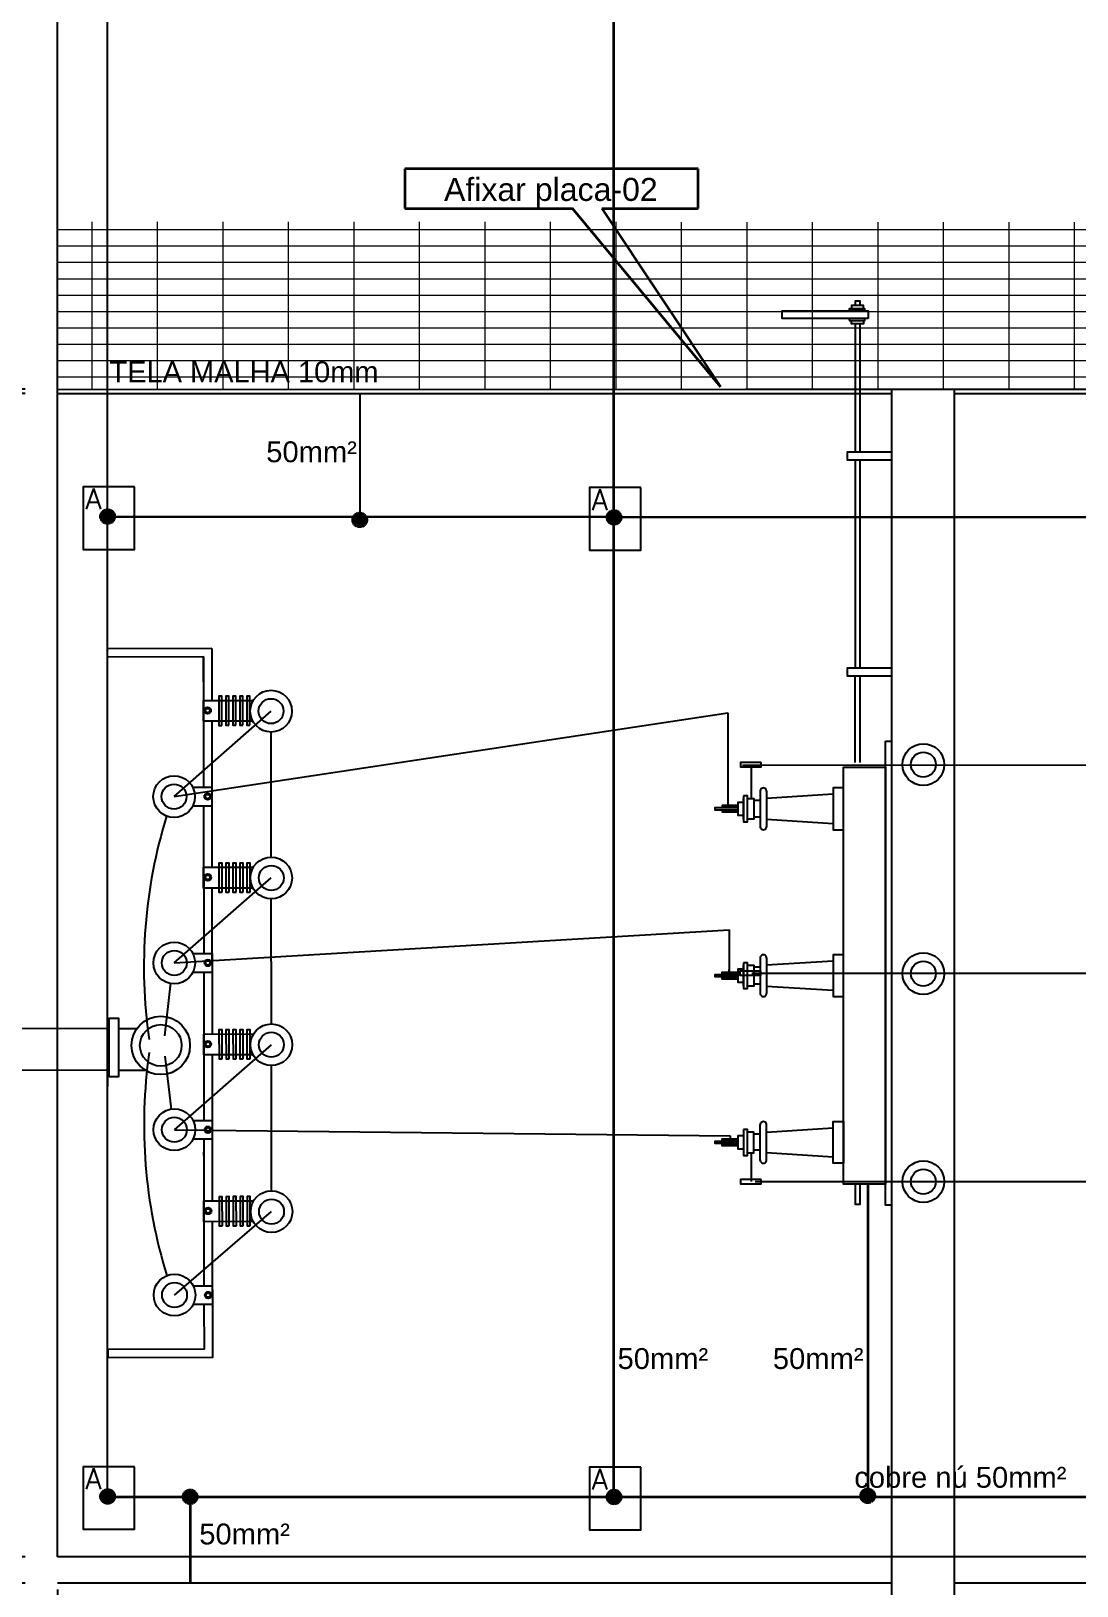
# Model space of a CAD drawing. Header units: metres. Extents: x 4188.7 to 4272.1, y 2012.8 to 2020.9.
# Drawn here: x 4203.324 to 4205.343, y 2015.504 to 2018.505 of the extents above; entities that cross this region are included whole.
import ezdxf

# ---------------------------------------------------------------- set-up
doc = ezdxf.new("R2010")
doc.units = ezdxf.units.M
doc.linetypes.add('DASHDOT', pattern=[25.4, 12.7, -6.35, 0, -6.35])
doc.linetypes.add('PHANTOMX2', pattern=[5, 2.5, -0.5, 0.5, -0.5, 0.5, -0.5])
for name, color, linetype in [('01', 4, 'Continuous'), ('A-FORMATOINTERNO', 22, 'Continuous'), ('A-MOVEL', 5, 'Continuous'), ('A-PARED', 7, 'Continuous'), ('Alvenaria_vista', 2, 'Continuous'), ('E-ALTATENSAO', 5, 'Continuous'), ('E-ELE-ENE-PS', 70, 'DASHDOT'), ('E-EQUIPAMENTOS', 130, 'Continuous'), ('E-RADIADORTRAFO', 6, 'PHANTOMX2'), ('E-TELAPROTEÇÃO', 2, 'Continuous'), ('E-TRANSFORMADOR', 5, 'Continuous'), ('FORMATO_LEGENDA', 7, 'Continuous'), ('PAREDES', 4, 'Continuous'), ('PLANTA_BAIXA', 7, 'Continuous'), ('VENTILACAO', 5, 'Continuous')]:
    doc.layers.add(name, color=color, linetype=linetype)
doc.styles.add('arial', font='arial.ttf')
doc.styles.add('REGUA_60_MM', font='romans.shx', dxfattribs={"height": 1.8})
doc.styles.get("Standard").update_dxf_attribs({"font": 'arial.ttf'})
doc.dimstyles.get("Standard").update_dxf_attribs({"dimtxt": 0.03, "dimasz": 0.08, "dimexe": 0.18, "dimexo": 0.0625, "dimgap": 0.0035, "dimtad": 0, "dimtih": 1, "dimtoh": 1, "dimdec": 4, "dimzin": 0, "dimdsep": 46, "dimtxsty": 'Standard', "dimblk": 'OBLIQUE', "dimcen": 0.05, "dimadec": 0, "dimazin": 0, "dimtfac": 1, "dimtdec": 4, "dimtofl": 0, "dimtmove": 0, "dimatfit": 3, "dimldrblk": 'OBLIQUE', "dimfxl": 1, "dimtolj": 1, "dimtzin": 0, "dimarcsym": 0})

# ---------------------------------------------------------------- blocks, each defined once
blk = doc.blocks.new('_OBLIQUE')
at = {"color": 0, "linetype": 'ByBlock'}
blk.add_line((-0.5, -0.5), (0.5, 0.5), dxfattribs=at)
blk = doc.blocks.new('*D27')
at = {"color": 0, "lineweight": -2, "transparency": 16777216}
for p, q in [((4203.3753, 2015.4976), (4203.3753, 2015.0395)), ((4204.9853, 2015.4976), (4204.9853, 2015.0395)), ((4203.3753, 2015.2195), (4204.1388, 2015.2195)), ((4204.9853, 2015.2195), (4204.2241, 2015.2195))]:
    blk.add_line(p, q, dxfattribs=at)
at = {"color": 0, "lineweight": -2, "transparency": 16777216, "xscale": 0.08, "yscale": 0.08, "zscale": 0.08, "rotation": 180}
blk.add_blockref('_OBLIQUE', (4203.3753, 2015.2195), dxfattribs=at)
at = {"color": 0, "lineweight": -2, "transparency": 16777216, "xscale": 0.08, "yscale": 0.08, "zscale": 0.08}
blk.add_blockref('_OBLIQUE', (4204.9853, 2015.2195), dxfattribs=at)
at = {"color": 0, "transparency": 16777216, "insert": (4204.1814, 2015.2195), "char_height": 0.03, "attachment_point": 5}
blk.add_mtext('\\A1;2.00', dxfattribs=at)
blk = doc.blocks.new('*D37')
at = {"color": 0, "lineweight": -2, "transparency": 16777216}
for p, q in [((4203.3127, 2017.8059), (4202.6678, 2017.8059)), ((4202.8478, 2017.8059), (4202.8478, 2016.6766)), ((4202.8478, 2015.5096), (4202.8478, 2016.6389)), ((4203.3128, 2015.5096), (4202.6678, 2015.5096))]:
    blk.add_line(p, q, dxfattribs=at)
at = {"color": 0, "lineweight": -2, "transparency": 16777216, "xscale": 0.08, "yscale": 0.08, "zscale": 0.08}
for p, rotation in [((4202.8478, 2017.8059), 90), ((4202.8478, 2015.5096), 270)]:
    blk.add_blockref('_OBLIQUE', p, dxfattribs=dict(at, rotation=rotation))
at = {"color": 0, "transparency": 16777216, "insert": (4202.8478, 2016.6577), "char_height": 0.03, "attachment_point": 5}
blk.add_mtext('\\A1;3.00', dxfattribs=at)
blk = doc.blocks.new('*D38')
at = {"color": 0, "lineweight": -2, "transparency": 16777216}
for p, q in [((4203.3126, 2019.585), (4202.6577, 2019.585)), ((4202.8377, 2019.585), (4202.8377, 2018.7183)), ((4202.8377, 2017.814), (4202.8377, 2018.6807)), ((4203.3127, 2017.814), (4202.6577, 2017.814))]:
    blk.add_line(p, q, dxfattribs=at)
at = {"color": 0, "lineweight": -2, "transparency": 16777216, "xscale": 0.08, "yscale": 0.08, "zscale": 0.08}
for p, rotation in [((4202.8377, 2019.585), 90), ((4202.8377, 2017.814), 270)]:
    blk.add_blockref('_OBLIQUE', p, dxfattribs=dict(at, rotation=rotation))
at = {"color": 0, "transparency": 16777216, "insert": (4202.8377, 2018.6995), "char_height": 0.03, "attachment_point": 5}
blk.add_mtext('\\A1;2.00', dxfattribs=at)
blk = doc.blocks.new('*D41')
at = {"color": 0, "lineweight": -2, "transparency": 16777216}
for p, q in [((4203.3128, 2015.5601), (4202.1677, 2015.5601)), ((4202.3477, 2015.5601), (4202.3477, 2015.5185)), ((4202.3477, 2015.4394), (4202.3477, 2015.4809)), ((4203.3128, 2015.4394), (4202.1677, 2015.4394))]:
    blk.add_line(p, q, dxfattribs=at)
at = {"color": 0, "lineweight": -2, "transparency": 16777216, "xscale": 0.08, "yscale": 0.08, "zscale": 0.08}
for p, rotation in [((4202.3477, 2015.5601), 90), ((4202.3477, 2015.4394), 270)]:
    blk.add_blockref('_OBLIQUE', p, dxfattribs=dict(at, rotation=rotation))
at = {"color": 0, "transparency": 16777216, "insert": (4202.3477, 2015.4997), "char_height": 0.03, "attachment_point": 5}
blk.add_mtext('\\A1;0.15', dxfattribs=at)

msp = doc.modelspace()

# ---------------------------------------------------------------- hatches: boundary and pattern name
at = {"layer": 'A-MOVEL', "lineweight": 20}
h = msp.add_hatch(dxfattribs=at)
h.set_pattern_fill('GRATE', color=253, scale=0.039821, style=0, double=1)
h.set_pattern_definition([(0, (-1380.33483, -659.881806), (0, 0.03160819252), []), (90, (-1380.33483, -659.8818), (-0.12643277, 8e-18), [])])
h.paths.add_polyline_path([(4203.37535, 2017.81477), (4209.5291, 2017.81255), (4209.5291, 2018.13509), (4203.37535, 2018.13731)])
at = {"layer": 'FORMATO_LEGENDA', "lineweight": 20}
h = msp.add_hatch(color=7, dxfattribs=at)
edge = h.paths.add_edge_path()
edge.add_arc((4203.47101, 2017.5698), 0.00813, 0, 360)
h = msp.add_hatch(color=7, dxfattribs=at)
edge = h.paths.add_edge_path()
edge.add_arc((4203.9576, 2017.56329), 0.00813, 0, 360)
h = msp.add_hatch(color=7, dxfattribs=at)
edge = h.paths.add_edge_path()
edge.add_arc((4204.44859, 2017.56822), 0.00813, 0, 360)
h = msp.add_hatch(color=7, dxfattribs=at)
edge = h.paths.add_edge_path()
edge.add_arc((4203.47101, 2015.67837), 0.00813, 0, 360)
h = msp.add_hatch(color=7, dxfattribs=at)
edge = h.paths.add_edge_path()
edge.add_arc((4203.63026, 2015.67767), 0.00813, 0, 360)
h = msp.add_hatch(color=7, dxfattribs=at)
edge = h.paths.add_edge_path()
edge.add_arc((4204.44859, 2015.67733), 0.00813, 0, 360)
h = msp.add_hatch(color=7, dxfattribs=at)
edge = h.paths.add_edge_path()
edge.add_arc((4204.93834, 2015.67959), 0.00813, 0, 360)
at = {"layer": 'PAREDES'}
for points in [[(4203.48557, 2017.56829, 1), (4203.45849, 2017.56829, 1)], [(4203.97216, 2017.56178, 1), (4203.94508, 2017.56178, 1)], [(4204.46315, 2017.56671, 1), (4204.43607, 2017.56671, 1)], [(4203.48557, 2015.67686, 1), (4203.45849, 2015.67686, 1)], [(4203.64482, 2015.67617, 1), (4203.61774, 2015.67617, 1)], [(4204.46315, 2015.67582, 1), (4204.43607, 2015.67582, 1)], [(4204.9529, 2015.67809, 1), (4204.92582, 2015.67809, 1)]]:
    msp.add_hatch(color=0, dxfattribs=at).paths.add_polyline_path(points)

# ---------------------------------------------------------------- linework, layer by layer
at = {"ltscale": 10}
msp.add_line((4203.95943, 2017.5633), (4203.95943, 2017.80418), dxfattribs=at)
at = {"layer": '01', "ltscale": 10}
msp.add_lwpolyline([(4203.47473, 2016.48705), (4203.47473, 2016.59983), (4203.49313, 2016.59983), (4203.49313, 2016.48705)], close=True, dxfattribs=at)
at = {"layer": 'A-FORMATOINTERNO', "ltscale": 10}
for p, q in [((4203.58258, 2016.56619), (4203.59421, 2016.6684)), ((4203.58262, 2016.52665), (4203.59442, 2016.42445))]:
    msp.add_line(p, q, dxfattribs=at)
for points in [[(4204.73387, 2017.09332), (4204.69362, 2017.09332), (4204.69362, 2017.08527), (4204.73387, 2017.08527)], [(4204.7327, 2016.69108), (4204.69245, 2016.69108), (4204.69245, 2016.68303), (4204.7327, 2016.68303)], [(4204.73387, 2016.2886), (4204.69362, 2016.2886), (4204.69362, 2016.28055), (4204.73387, 2016.28055)]]:
    msp.add_lwpolyline(points, close=True, dxfattribs=at)
for centre, start, end in [((4204.52733, 2016.6997), 162.88021, 188.19677), ((4204.52759, 2016.39472), 171.89941, 197.21598)]:
    msp.add_arc(centre, 0.98532, start, end, dxfattribs=at)
at = {"layer": 'A-PARED'}
for p, q in [((4203.37534, 2015.5601), (4203.3751, 2019.58496)), ((4204.98529, 2017.81402), (4205.10603, 2017.81402)), ((4204.98529, 2017.81402), (4204.98529, 2015.43936)), ((4205.10603, 2017.81402), (4205.10603, 2015.43936)), ((4203.60032, 2017.02781), (4203.78758, 2017.19274)), ((4203.60059, 2016.70671), (4203.78785, 2016.87075)), ((4203.60086, 2016.38472), (4203.78812, 2016.54876)), ((4203.60113, 2016.06563), (4203.78839, 2016.22678)), ((4204.5828, 2015.5601), (4203.37534, 2015.5601)), ((4206.71597, 2015.5601), (4204.42584, 2015.5601)), ((4206.71597, 2015.5601), (4204.42584, 2015.5601))]:
    msp.add_line(p, q, dxfattribs=at)
at = {"layer": 'Alvenaria_vista', "ltscale": 10}
for points in [[(4203.69265, 2017.16533), (4203.6926, 2017.22142), (4203.68645, 2017.22142), (4203.6865, 2017.16533)], [(4203.70614, 2017.16545), (4203.7061, 2017.22154), (4203.69994, 2017.22154), (4203.69999, 2017.16545)], [(4203.71966, 2017.16546), (4203.71961, 2017.22155), (4203.71346, 2017.22155), (4203.71351, 2017.16546)], [(4203.73315, 2017.16547), (4203.7331, 2017.22157), (4203.72695, 2017.22156), (4203.727, 2017.16547)], [(4203.74665, 2017.16548), (4203.7466, 2017.22158), (4203.74045, 2017.22157), (4203.74049, 2017.16548)], [(4203.69292, 2016.84334), (4203.69287, 2016.89944), (4203.68672, 2016.89943), (4203.68677, 2016.84334)], [(4203.70641, 2016.84346), (4203.70637, 2016.89956), (4203.70021, 2016.89955), (4203.70026, 2016.84346)], [(4203.71993, 2016.84347), (4203.71988, 2016.89957), (4203.71373, 2016.89956), (4203.71378, 2016.84347)], [(4203.73342, 2016.84349), (4203.73337, 2016.89958), (4203.72722, 2016.89957), (4203.72727, 2016.84348)], [(4203.74692, 2016.8435), (4203.74687, 2016.89959), (4203.74072, 2016.89958), (4203.74076, 2016.84349)], [(4203.69319, 2016.52136), (4203.69314, 2016.57745), (4203.68699, 2016.57744), (4203.68704, 2016.52135)], [(4203.70668, 2016.52147), (4203.70664, 2016.57757), (4203.70048, 2016.57756), (4203.70053, 2016.52147)], [(4203.7202, 2016.52149), (4203.72015, 2016.57758), (4203.714, 2016.57757), (4203.71405, 2016.52148)], [(4203.73369, 2016.5215), (4203.73364, 2016.57759), (4203.72749, 2016.57758), (4203.72754, 2016.52149)], [(4203.74719, 2016.52151), (4203.74714, 2016.5776), (4203.74099, 2016.5776), (4203.74103, 2016.5215)], [(4203.69346, 2016.19937), (4203.69341, 2016.25546), (4203.68726, 2016.25546), (4203.68731, 2016.19936)], [(4203.70695, 2016.19949), (4203.70691, 2016.25558), (4203.70075, 2016.25557), (4203.7008, 2016.19948)], [(4203.72047, 2016.1995), (4203.72042, 2016.25559), (4203.71427, 2016.25559), (4203.71432, 2016.19949)], [(4203.73396, 2016.19951), (4203.73392, 2016.2556), (4203.72776, 2016.2556), (4203.72781, 2016.1995)], [(4203.74746, 2016.19952), (4203.74741, 2016.25561), (4203.74126, 2016.25561), (4203.7413, 2016.19952)]]:
    msp.add_lwpolyline(points, close=True, dxfattribs=at)
for points in [[(4203.63636, 2017.04573), (4203.6733, 2017.04576), (4203.67333, 2017.00947), (4203.63614, 2017.00944)], [(4203.63663, 2016.72463), (4203.67357, 2016.72466), (4203.6736, 2016.68837), (4203.63641, 2016.68834)], [(4203.6369, 2016.40264), (4203.67384, 2016.40267), (4203.67387, 2016.36638), (4203.63668, 2016.36635)], [(4203.63717, 2016.08355), (4203.67411, 2016.08358), (4203.67414, 2016.04729), (4203.63695, 2016.04726)]]:
    msp.add_lwpolyline(points, dxfattribs=at)
for centre, radius in [((4203.66501, 2017.19394), 0.00646), ((4203.66501, 2017.19394), 0.00423), ((4203.60032, 2017.02781), 0.04025), ((4203.60032, 2017.02781), 0.02407), ((4203.66515, 2017.02785), 0.00646), ((4203.66515, 2017.02785), 0.00423), ((4203.66528, 2016.87195), 0.00646), ((4203.66528, 2016.87195), 0.00423), ((4203.60059, 2016.70671), 0.04025), ((4203.60059, 2016.70671), 0.02407), ((4203.66542, 2016.70675), 0.00646), ((4203.66542, 2016.70675), 0.00423), ((4203.66555, 2016.54996), 0.00646), ((4203.66555, 2016.54996), 0.00423), ((4203.60086, 2016.38472), 0.04025), ((4203.60086, 2016.38472), 0.02407), ((4203.66569, 2016.38476), 0.00646), ((4203.66569, 2016.38476), 0.00423), ((4203.66582, 2016.22797), 0.00646), ((4203.66582, 2016.22797), 0.00423), ((4203.60113, 2016.06563), 0.04025), ((4203.60113, 2016.06563), 0.02407), ((4203.66595, 2016.06566), 0.00646), ((4203.66595, 2016.06566), 0.00423)]:
    msp.add_circle(centre, radius, dxfattribs=at)
at = {"layer": 'E-ALTATENSAO'}
for p, q in [((4203.60032, 2017.02781), (4204.6696, 2017.18971)), ((4204.6696, 2017.18971), (4204.6696, 2017.01098)), ((4207.13695, 2017.08973), (4204.69753, 2017.0881)), ((4204.71517, 2017.02448), (4204.71517, 2017.0881)), ((4203.60059, 2016.70671), (4204.67175, 2016.77088)), ((4204.67175, 2016.77088), (4204.67175, 2016.689)), ((4203.60086, 2016.38472), (4204.6736, 2016.3732)), ((4204.6736, 2016.3732), (4204.6736, 2016.36701)), ((4204.71517, 2016.28457), (4204.71517, 2016.33986))]:
    msp.add_line(p, q, dxfattribs=at)
msp.add_lwpolyline([(4203.47266, 2016.46837), (4203.47238, 2016.46837), (4203.47238, 2016.50862), (4203.47266, 2016.50862)], dxfattribs=at)
at = {"layer": 'E-ELE-ENE-PS', "color": 70, "linetype": 'DASHDOT', "ltscale": 10}
for p, q in [((4203.78781, 2016.911), (4203.78761, 2017.15249)), ((4203.78809, 2016.58901), (4203.78788, 2016.8305)), ((4203.78836, 2016.26703), (4203.78815, 2016.50852))]:
    msp.add_line(p, q, dxfattribs=at)
at = {"layer": 'E-EQUIPAMENTOS'}
for p, q in [((4203.67308, 2017.31339), (4203.47184, 2017.31322)), ((4203.67308, 2017.31339), (4203.67308, 2017.31339)), ((4204.73188, 2017.02026), (4204.71981, 2017.02026)), ((4204.73188, 2017.03878), (4204.73188, 2016.96954)), ((4204.74396, 2017.03878), (4204.74396, 2016.96954)), ((4204.87275, 2017.03233), (4204.74396, 2017.02429)), ((4204.73188, 2016.98806), (4204.71981, 2016.98806)), ((4204.74396, 2016.98404), (4204.87275, 2016.97599)), ((4204.73188, 2016.69827), (4204.71981, 2016.69827)), ((4204.73188, 2016.71679), (4204.73188, 2016.64756)), ((4204.74396, 2016.71679), (4204.74396, 2016.64756)), ((4204.87275, 2016.71035), (4204.74396, 2016.7023)), ((4204.73188, 2016.66607), (4204.71981, 2016.66607)), ((4204.74396, 2016.66205), (4204.87275, 2016.654)), ((4204.73188, 2016.32557), (4204.73188, 2016.3948)), ((4204.74396, 2016.32557), (4204.74396, 2016.3948)), ((4204.74396, 2016.38031), (4204.87275, 2016.38836)), ((4204.73188, 2016.37628), (4204.71981, 2016.37628)), ((4204.73188, 2016.34534), (4204.71981, 2016.34534)), ((4204.87275, 2016.33201), (4204.74396, 2016.34006))]:
    msp.add_line(p, q, dxfattribs=at)
for points in [[(4204.92486, 2017.97601), (4204.92486, 2017.9842), (4204.91481, 2017.9842), (4204.91481, 2017.97601)], [(4204.91481, 2017.96588), (4204.91481, 2017.96561)], [(4204.91481, 2017.95055), (4204.91481, 2017.95043)], [(4204.92486, 2017.96561), (4204.92486, 2017.96588)], [(4204.92486, 2017.95043), (4204.92486, 2017.95055)], [(4204.91481, 2017.94668), (4204.91481, 2017.94654)], [(4204.91481, 2017.94014), (4204.91481, 2017.69268)], [(4204.91481, 2017.93863), (4204.91481, 2017.93849)], [(4204.92486, 2017.94654), (4204.92486, 2017.94668)], [(4204.92486, 2017.69268), (4204.92486, 2017.94014)], [(4204.92486, 2017.93849), (4204.92486, 2017.93863)], [(4204.98529, 2017.69268), (4204.89973, 2017.69268), (4204.89973, 2017.67762), (4204.98529, 2017.67762)], [(4204.91481, 2017.67762), (4204.91481, 2017.276)], [(4204.92486, 2017.276), (4204.92486, 2017.67762)], [(4203.65703, 2017.2491), (4203.65699, 2017.29728), (4203.47185, 2017.29712)], [(4203.65699, 2017.29728), (4203.6572, 2017.04575)], [(4203.67308, 2017.31339), (4203.67316, 2017.21349)], [(4204.98529, 2017.276), (4204.89973, 2017.276), (4204.89973, 2017.26094), (4204.98529, 2017.26094)], [(4204.91468, 2017.26094), (4204.91468, 2017.09382)], [(4204.92473, 2017.09382), (4204.92473, 2017.26094)], [(4203.75233, 2017.1733), (4203.6571, 2017.17322), (4203.65706, 2017.21347), (4203.75313, 2017.21355)], [(4203.67316, 2017.21349), (4203.75313, 2017.21355)], [(4203.75233, 2017.1733), (4203.6732, 2017.17324)], [(4203.6732, 2017.17324), (4203.67343, 2016.8915)], [(4204.69976, 2016.98404), (4204.69969, 2016.98404), (4204.69969, 2017.02429)], [(4204.69969, 2017.02429), (4204.69976, 2017.02429)], [(4204.70735, 2017.02429), (4204.71981, 2017.02429), (4204.71981, 2016.98404), (4204.70735, 2016.98404)], [(4203.65723, 2017.00946), (4203.65747, 2016.72465)], [(4204.68925, 2017.00189), (4204.64474, 2017.00189), (4204.64474, 2017.00672), (4204.68925, 2017.00672)], [(4204.68925, 2017.00696), (4204.65874, 2017.00696), (4204.65874, 2017.01098), (4204.68925, 2017.01098)], [(4204.68925, 2016.99762), (4204.65874, 2016.99762), (4204.65874, 2017.00165), (4204.68925, 2017.00165)], [(4203.7526, 2016.85132), (4203.65737, 2016.85124), (4203.65733, 2016.89148), (4203.7534, 2016.89157)], [(4203.67343, 2016.8915), (4203.7534, 2016.89157)], [(4203.7526, 2016.85132), (4203.67347, 2016.85125)], [(4203.67347, 2016.85125), (4203.6737, 2016.56951)], [(4203.6575, 2016.68836), (4203.65774, 2016.40266)], [(4204.68917, 2016.68497), (4204.65867, 2016.68497), (4204.65867, 2016.689), (4204.68917, 2016.689)], [(4204.69969, 2016.66205), (4204.69969, 2016.7023)], [(4204.70728, 2016.7023), (4204.71981, 2016.7023), (4204.71981, 2016.66205), (4204.70728, 2016.66205)], [(4204.68917, 2016.6799), (4204.64467, 2016.6799), (4204.64467, 2016.68473), (4204.68917, 2016.68473)], [(4204.68917, 2016.67561), (4204.65867, 2016.67561), (4204.65867, 2016.67963), (4204.68917, 2016.67963)], [(4203.75287, 2016.52933), (4203.65764, 2016.52925), (4203.6576, 2016.5695), (4203.75367, 2016.56958)], [(4203.6737, 2016.56951), (4203.75367, 2016.56958)], [(4203.75287, 2016.52933), (4203.67374, 2016.52926)], [(4203.67374, 2016.52926), (4203.67397, 2016.24752)], [(4203.65777, 2016.36637), (4203.65801, 2016.08356)], [(4204.68917, 2016.35791), (4204.64467, 2016.35791), (4204.64467, 2016.36274), (4204.68917, 2016.36274)], [(4204.68917, 2016.36298), (4204.65867, 2016.36298), (4204.65867, 2016.36701), (4204.68917, 2016.36701)], [(4204.68917, 2016.3536), (4204.65867, 2016.3536), (4204.65867, 2016.35763), (4204.68917, 2016.35763)], [(4204.69969, 2016.38031), (4204.69969, 2016.34006)], [(4204.70728, 2016.34006), (4204.71981, 2016.34006), (4204.71981, 2016.38031), (4204.70728, 2016.38031)], [(4203.65724, 2016.34179), (4203.65724, 2016.33472)], [(4204.9148, 2016.27969), (4204.9148, 2016.24121), (4204.92486, 2016.24121), (4204.92486, 2016.27969)], [(4203.75314, 2016.20734), (4203.65791, 2016.20726), (4203.65787, 2016.24751), (4203.75394, 2016.24759)], [(4203.67401, 2016.20727), (4203.67423, 2015.94494), (4203.47298, 2015.94477), (4203.47297, 2015.96087)], [(4203.65804, 2016.04728), (4203.65811, 2015.96103), (4203.47297, 2015.96087)]]:
    msp.add_lwpolyline(points, dxfattribs=at)
for points in [[(4204.93994, 2017.95055), (4204.77406, 2017.95055), (4204.77406, 2017.96561), (4204.93994, 2017.96561)], [(4204.90374, 2017.96588), (4204.93381, 2017.96588), (4204.93381, 2017.96963), (4204.90374, 2017.96963)], [(4204.90374, 2017.94668), (4204.93381, 2017.94668), (4204.93381, 2017.95043), (4204.90374, 2017.95043)], [(4204.90825, 2017.96962), (4204.93104, 2017.96962), (4204.93104, 2017.97601), (4204.90825, 2017.97601)], [(4204.90825, 2017.94654), (4204.93104, 2017.94654), (4204.93104, 2017.94014), (4204.90825, 2017.94014)], [(4204.97337, 2017.13484), (4204.98529, 2017.13484), (4204.98529, 2016.23928), (4204.97337, 2016.23928)], [(4204.97337, 2017.08466), (4204.97337, 2016.27969), (4204.89288, 2016.27969), (4204.89288, 2017.08466)], [(4204.69976, 2017.01732), (4204.69976, 2016.991), (4204.68925, 2016.991), (4204.68925, 2017.01732)], [(4204.69976, 2017.02901), (4204.69976, 2016.9793), (4204.70735, 2016.9793), (4204.70735, 2017.02901)], [(4204.89288, 2017.04441), (4204.87275, 2017.04441), (4204.87275, 2016.96391), (4204.89288, 2016.96391)], [(4204.89288, 2016.72242), (4204.87275, 2016.72242), (4204.87275, 2016.64192), (4204.89288, 2016.64192)], [(4204.69969, 2016.69533), (4204.69969, 2016.66901), (4204.68917, 2016.66901), (4204.68917, 2016.69533)], [(4204.69969, 2016.70702), (4204.69969, 2016.65732), (4204.70728, 2016.65732), (4204.70728, 2016.70702)], [(4204.89288, 2016.31994), (4204.87275, 2016.31994), (4204.87275, 2016.40043), (4204.89288, 2016.40043)], [(4204.69969, 2016.37334), (4204.69969, 2016.34702), (4204.68917, 2016.34702), (4204.68917, 2016.37334)], [(4204.69969, 2016.38504), (4204.69969, 2016.33533), (4204.70728, 2016.33533), (4204.70728, 2016.38504)]]:
    msp.add_lwpolyline(points, close=True, dxfattribs=at)
for centre, radius in [((4203.78758, 2017.19274), 0.04025), ((4203.78758, 2017.19274), 0.04025), ((4203.78758, 2017.19274), 0.02407), ((4203.78758, 2017.19274), 0.02407), ((4205.04681, 2017.08954), 0.04025), ((4205.04681, 2017.08954), 0.02407), ((4203.78785, 2016.87075), 0.04025), ((4203.78785, 2016.87075), 0.04025), ((4203.78785, 2016.87075), 0.02407), ((4203.78785, 2016.87075), 0.02407), ((4205.04683, 2016.68612), 0.04025), ((4205.04683, 2016.68612), 0.02407), ((4203.78812, 2016.54876), 0.04025), ((4203.78812, 2016.54876), 0.04025), ((4203.78812, 2016.54876), 0.02407), ((4203.78812, 2016.54876), 0.02407), ((4205.04683, 2016.28457), 0.04025), ((4205.04683, 2016.28457), 0.02407), ((4203.78839, 2016.22678), 0.04025), ((4203.78839, 2016.22678), 0.02407)]:
    msp.add_circle(centre, radius, dxfattribs=at)
for centre, start, end in [((4204.73792, 2017.03836), 356.00914, 183.99086), ((4204.73792, 2016.96996), 176.00914, 3.99086), ((4204.73792, 2016.71637), 356.00914, 183.99086), ((4204.73792, 2016.64798), 176.00914, 3.99086), ((4204.73792, 2016.39438), 356.00914, 183.99086), ((4204.73792, 2016.32599), 176.00914, 3.99086)]:
    msp.add_arc(centre, 0.00605, start, end, dxfattribs=at)
at = {"layer": 'E-RADIADORTRAFO'}
for p, q in [((4203.47473, 2016.57967), (4202.9896, 2016.58137)), ((4203.52871, 2016.57948), (4203.49313, 2016.5796)), ((4203.47473, 2016.49923), (4202.9896, 2016.50088)), ((4203.54651, 2016.49898), (4203.49313, 2016.49916))]:
    msp.add_line(p, q, dxfattribs=at)
at = {"layer": 'E-TELAPROTEÇÃO'}
for p, q in [((4203.37521, 2017.81392), (4204.91481, 2017.81402)), ((4203.37521, 2017.80588), (4204.91481, 2017.80597)), ((4204.70355, 2017.81402), (4206.71597, 2017.81402)), ((4204.70355, 2017.80597), (4204.98529, 2017.80597)), ((4204.82833, 2017.81402), (4204.98529, 2017.81402)), ((4204.82833, 2017.80597), (4204.98529, 2017.80597)), ((4205.10603, 2017.80597), (4206.71597, 2017.80597))]:
    msp.add_line(p, q, dxfattribs=at)
for radius in [0.05635, 0.04025]:
    msp.add_circle((4203.57463, 2016.54749), radius, dxfattribs=at)
at = {"layer": 'E-TRANSFORMADOR'}
msp.add_line((4204.67116, 2016.69392), (4204.67116, 2016.68872), dxfattribs=at)
at = {"layer": 'FORMATO_LEGENDA', "linetype": 'DASHDOT'}
msp.add_line((4203.47184, 2015.6765), (4203.47184, 2019.5136), dxfattribs=at)
at = {"layer": 'FORMATO_LEGENDA', "color": 7, "linetype": 'DASHDOT', "lineweight": 35}
for p, q in [((4204.44942, 2015.67446), (4204.44942, 2019.5117)), ((4204.65503, 2017.81854), (4204.36946, 2018.1627)), ((4204.42627, 2018.1627), (4204.65503, 2017.81854)), ((4203.47203, 2017.56829), (4209.42841, 2017.56531)), ((4204.93953, 2016.27961), (4204.93953, 2015.67681)), ((4203.47184, 2015.6765), (4209.42811, 2015.6765))]:
    msp.add_line(p, q, dxfattribs=at)
at = {"layer": 'FORMATO_LEGENDA', "color": 7, "linetype": 'DASHDOT', "lineweight": 35, "ltscale": 10}
msp.add_line((4203.63167, 2015.50959), (4203.63167, 2015.67715), dxfattribs=at)
at = {"layer": 'FORMATO_LEGENDA', "color": 5}
for p, q in [((4204.5828, 2015.50959), (4203.37535, 2015.50959)), ((4204.98529, 2015.50959), (4204.42584, 2015.50959)), ((4206.71597, 2015.50959), (4205.10603, 2015.50959))]:
    msp.add_line(p, q, dxfattribs=at)
at = {"layer": 'FORMATO_LEGENDA', "color": 7, "linetype": 'DASHDOT', "lineweight": 35}
msp.add_lwpolyline([(4204.42627, 2018.1627), (4204.61226, 2018.1627), (4204.61226, 2018.23929), (4204.04597, 2018.23929), (4204.04597, 2018.1627), (4204.36946, 2018.1627)], dxfattribs=at)
at = {"layer": 'FORMATO_LEGENDA'}
for points in [[(4203.52373, 2017.62582), (4203.42481, 2017.62582), (4203.42481, 2017.50506), (4203.52373, 2017.50506)], [(4204.50131, 2017.62424), (4204.40239, 2017.62424), (4204.40239, 2017.50349), (4204.50131, 2017.50349)], [(4203.52373, 2015.73439), (4203.42481, 2015.73439), (4203.42481, 2015.61364), (4203.52373, 2015.61364)], [(4204.50131, 2015.73335), (4204.40239, 2015.73335), (4204.40239, 2015.6126), (4204.50131, 2015.6126)]]:
    msp.add_lwpolyline(points, close=True, dxfattribs=at)
at = {"layer": 'FORMATO_LEGENDA', "color": 7, "linetype": 'DASHDOT', "lineweight": 35}
for centre, radius in [((4203.47203, 2017.56829), 0.01354), ((4203.47242, 2017.56863), 0.01083), ((4203.47101, 2017.5698), 0.00813), ((4203.95862, 2017.56178), 0.01354), ((4203.95901, 2017.56212), 0.01083), ((4203.9576, 2017.56329), 0.00813), ((4204.44961, 2017.56671), 0.01354), ((4204.45, 2017.56705), 0.01083), ((4204.44859, 2017.56822), 0.00813), ((4203.47203, 2015.67686), 0.01354), ((4203.47242, 2015.6772), 0.01083), ((4203.47101, 2015.67837), 0.00813), ((4203.63128, 2015.67617), 0.01354), ((4203.63167, 2015.6765), 0.01083), ((4203.63026, 2015.67767), 0.00813), ((4204.44961, 2015.67582), 0.01354), ((4204.45, 2015.67616), 0.01083), ((4204.44859, 2015.67733), 0.00813), ((4204.93936, 2015.67809), 0.01354), ((4204.93975, 2015.67842), 0.01083), ((4204.93834, 2015.67959), 0.00813)]:
    msp.add_circle(centre, radius, dxfattribs=at)
at = {"layer": 'VENTILACAO'}
for p, q in [((4204.7158, 2016.68706), (4207.12102, 2016.68706)), ((4204.72198, 2016.28457), (4206.8811, 2016.28457))]:
    msp.add_line(p, q, dxfattribs=at)

# ---------------------------------------------------------------- texts
at = {"layer": 'PLANTA_BAIXA', "color": 1}
for s, height, style, p in [('Afixar placa-02', 0.0442733, 'arial', (4204.12142, 2018.17761)), ('TELA MALHA 10mm', 0.0400663, 'arial', (4203.47561, 2017.82774)), ('50mm²', 0.040267, 'arial', (4203.77822, 2017.67322)), ('A', 0.04027, 'REGUA_60_MM', (4203.42891, 2017.58255)), ('A', 0.04027, 'REGUA_60_MM', (4204.40649, 2017.58098)), ('50mm²', 0.040267, 'arial', (4204.45639, 2015.92298)), ('50mm²', 0.040267, 'arial', (4204.75623, 2015.92298)), ('A', 0.04027, 'REGUA_60_MM', (4203.42891, 2015.69112)), ('A', 0.04027, 'REGUA_60_MM', (4204.40649, 2015.69008)), ('cobre nú 50mm²', 0.0402674, 'arial', (4204.91346, 2015.69371)), ('50mm²', 0.040267, 'arial', (4203.64888, 2015.58429))]:
    msp.add_text(s, height=height, dxfattribs=dict(at, style=style)).set_placement(p)

# ---------------------------------------------------------------- dimensions: what is measured, and where the dimension line sits
for base, p1, p2, text, picture, middle in [((4202.83774, 2019.58496), (4203.3752, 2017.81402), (4203.3751, 2019.58496), '2.00', '*D38', (4202.83774, 2018.69949)), ((4202.84775, 2015.50959), (4203.37521, 2017.80588), (4203.37534, 2015.50959), '3.00', '*D37', (4202.84775, 2016.65773)), ((4202.34774, 2015.43936), (4203.37535, 2015.5601), (4203.37535, 2015.43936), '0.15', '*D41', (4202.34774, 2015.49973))]:
    dim = msp.add_linear_dim(base=base, p1=p1, p2=p2, angle=90, text=text, dimstyle='Standard')
    dim.commit()
    dim.dimension.update_dxf_attribs({"geometry": picture, "text_midpoint": middle})
dim = msp.add_linear_dim(base=(4204.98529, 2015.21948), p1=(4203.37534, 2015.5601), p2=(4204.98529, 2015.5601), text='2.00', dimstyle='Standard')
dim.commit()
dim.dimension.update_dxf_attribs({"geometry": '*D27', "text_midpoint": (4204.18142, 2015.21948), "dimtype": 160})

doc.saveas('drawing.dxf')
